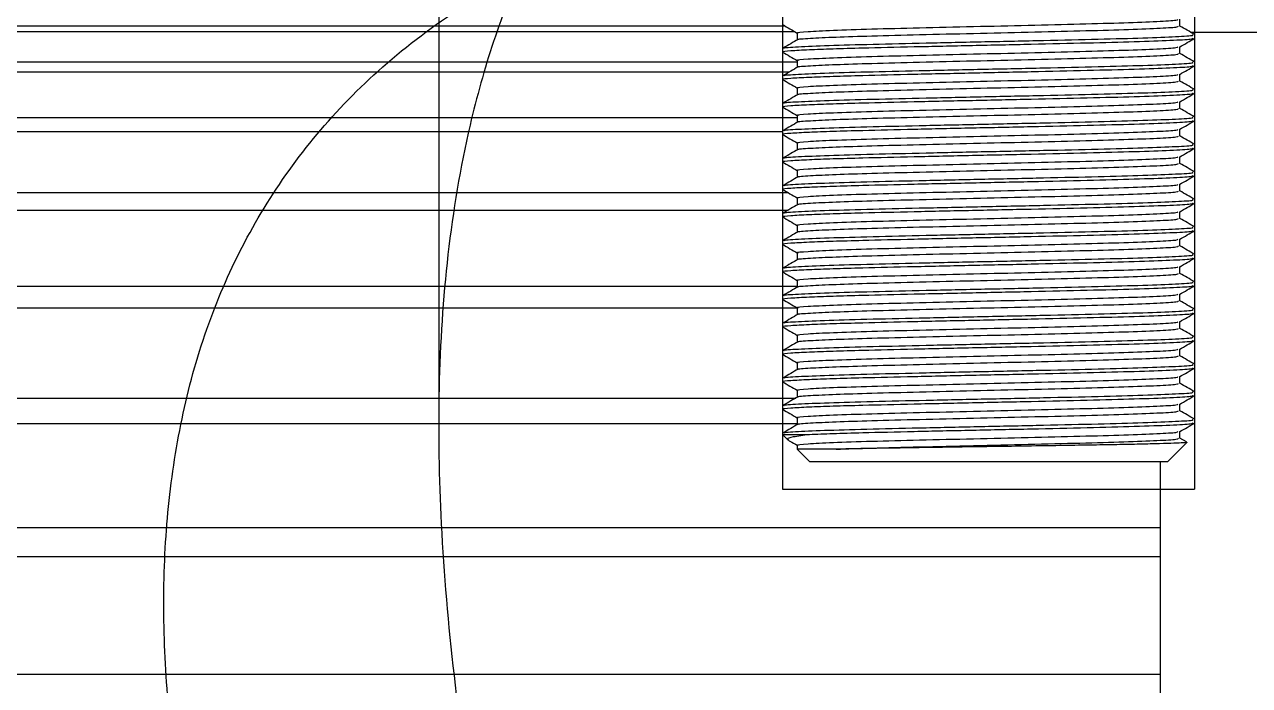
# Model space of a CAD drawing. Header units: millimetres. Extents: x 15 to 1184, y 5 to 836.
# Drawn here: x 777.68 to 795.5, y 426.22 to 435.84 of the extents above; entities that cross this region are included whole.
import ezdxf

# ---------------------------------------------------------------- set-up
doc = ezdxf.new("R2010")
doc.units = ezdxf.units.MM

msp = doc.modelspace()

# ---------------------------------------------------------------- linework, layer by layer
at = {"color": 7, "linetype": 'Continuous', "lineweight": 25}
for p, q in [((783.702, 439.676), (783.702, 429.966)), ((788.702, 438.276), (788.702, 429.883)), ((794.702, 429.076), (794.702, 438.276)), ((769.202, 435.822), (788.736, 435.822)), ((794.485, 435.818), (794.485, 435.917)), ((788.886, 435.735), (769.202, 435.735)), ((788.918, 435.718), (788.918, 435.618)), ((794.643, 435.728), (801.702, 435.728)), ((794.702, 435.643), (794.702, 435.693)), ((788.702, 435.493), (788.702, 435.443)), ((794.485, 435.418), (794.485, 435.517)), ((769.202, 435.296), (788.918, 435.296)), ((788.918, 435.318), (788.918, 435.218)), ((794.702, 435.243), (794.702, 435.293)), ((788.803, 435.15), (769.202, 435.15)), ((788.702, 435.093), (788.702, 435.043)), ((794.485, 435.018), (794.485, 435.117)), ((788.918, 434.918), (788.918, 434.818)), ((794.702, 434.843), (794.702, 434.893)), ((788.702, 434.693), (788.702, 434.643)), ((794.485, 434.618), (794.485, 434.717)), ((788.918, 434.518), (788.918, 434.418)), ((769.202, 434.486), (788.918, 434.486)), ((794.702, 434.443), (794.702, 434.493)), ((788.702, 434.281), (769.202, 434.281)), ((788.702, 434.293), (788.702, 434.243)), ((794.485, 434.218), (794.485, 434.317)), ((788.918, 434.118), (788.918, 434.018)), ((794.702, 434.043), (794.702, 434.093)), ((788.702, 433.893), (788.702, 433.843)), ((794.485, 433.818), (794.485, 433.917)), ((788.918, 433.718), (788.918, 433.618)), ((794.702, 433.643), (794.702, 433.693)), ((788.702, 433.493), (788.702, 433.443)), ((794.485, 433.418), (794.485, 433.517)), ((769.202, 433.397), (788.78, 433.397)), ((788.918, 433.318), (788.918, 433.218)), ((794.702, 433.243), (794.702, 433.293)), ((788.774, 433.133), (769.202, 433.133)), ((788.702, 433.093), (788.702, 433.043)), ((794.485, 433.018), (794.485, 433.117)), ((788.918, 432.918), (788.918, 432.818)), ((794.702, 432.843), (794.702, 432.893)), ((788.702, 432.693), (788.702, 432.643)), ((794.485, 432.618), (794.485, 432.717)), ((788.918, 432.518), (788.918, 432.418)), ((794.702, 432.443), (794.702, 432.493)), ((788.702, 432.293), (788.702, 432.243)), ((794.485, 432.218), (794.485, 432.317)), ((769.202, 432.033), (788.918, 432.033)), ((788.918, 432.118), (788.918, 432.018)), ((794.702, 432.043), (794.702, 432.093)), ((788.702, 431.893), (788.702, 431.843)), ((794.485, 431.818), (794.485, 431.917)), ((788.918, 431.714), (769.202, 431.714)), ((788.918, 431.718), (788.918, 431.618)), ((794.702, 431.643), (794.702, 431.693)), ((788.702, 431.493), (788.702, 431.443)), ((794.485, 431.418), (794.485, 431.517)), ((788.918, 431.318), (788.918, 431.218)), ((794.485, 431.018), (794.485, 431.117)), ((794.702, 431.243), (794.702, 431.293)), ((788.702, 431.093), (788.702, 431.043)), ((788.918, 430.918), (788.918, 430.818)), ((794.702, 430.843), (794.702, 430.893)), ((788.702, 430.693), (788.702, 430.643)), ((794.485, 430.618), (794.485, 430.717)), ((769.202, 430.404), (788.897, 430.404)), ((788.918, 430.518), (788.918, 430.418)), ((794.702, 430.443), (794.702, 430.493)), ((788.702, 430.293), (788.702, 430.243)), ((794.485, 430.218), (794.485, 430.317)), ((788.918, 430.118), (788.918, 430.018)), ((794.702, 430.043), (794.702, 430.093)), ((788.918, 430.03), (769.202, 430.03)), ((788.702, 429.893), (788.702, 429.876)), ((788.702, 429.876), (788.702, 429.076)), ((788.702, 429.876), (788.784, 429.793)), ((794.485, 429.818), (794.485, 429.917)), ((788.918, 429.718), (788.918, 429.659)), ((794.302, 429.476), (794.584, 429.758)), ((794.579, 429.765), (794.485, 429.819)), ((788.918, 429.659), (789.102, 429.476)), ((794.302, 429.476), (789.102, 429.476)), ((794.202, 428.518), (794.202, 429.476)), ((788.704, 429.076), (794.699, 429.076)), ((769.202, 428.518), (794.202, 428.518)), ((794.202, 428.091), (794.202, 428.518)), ((794.202, 428.091), (769.202, 428.091)), ((794.202, 426.386), (794.202, 428.091)), ((769.202, 426.386), (794.202, 426.386)), ((794.202, 425.909), (794.202, 426.386))]:
    msp.add_line(p, q, dxfattribs=at)
for points, knots in [([(787.129, 439.676), (786.832, 439.399), (786.24, 438.846), (785.531, 437.861), (784.941, 436.778), (784.48, 435.603), (784.085, 434.182), (783.804, 432.5), (783.68, 430.558), (783.718, 428.512), (783.901, 426.368), (784.23, 424.136), (784.691, 421.891), (785.257, 419.706), (785.904, 417.585), (786.649, 415.542), (787.398, 413.857), (788.094, 412.529), (788.687, 411.569), (789.35, 410.679), (790.004, 410.033), (790.62, 409.623), (791.14, 409.405), (791.685, 409.326), (792.211, 409.395), (792.687, 409.577), (793.25, 409.919), (793.853, 410.463), (794.555, 411.329), (795.246, 412.393), (795.905, 413.649), (796.608, 415.22), (797.339, 417.101), (798.043, 419.296), (798.622, 421.501), (799.091, 423.727), (799.454, 425.967), (799.678, 428.214), (799.734, 430.43), (799.61, 432.34), (799.36, 433.947), (799.033, 435.266), (798.609, 436.436), (798.107, 437.456), (797.548, 438.329), (796.939, 439.076), (796.473, 439.496), (796.275, 439.676)], [0, 0, 0, 0, 0.018705, 0.037431, 0.057736, 0.078107, 0.098447, 0.12879, 0.159211, 0.189597, 0.223012, 0.256494, 0.289991, 0.323427, 0.354135, 0.384862, 0.415539, 0.43148, 0.447412, 0.462386, 0.477293, 0.484884, 0.492445, 0.49998, 0.506848, 0.513658, 0.520489, 0.533579, 0.546725, 0.566392, 0.586122, 0.605843, 0.638588, 0.671396, 0.70422, 0.736987, 0.770889, 0.804883, 0.838829, 0.872666, 0.894423, 0.916205, 0.937935, 0.954512, 0.971118, 0.987664, 1, 1, 1, 1]), ([(796.82, 437.321), (797.29, 437.14), (798.23, 436.777), (799.422, 436.088), (800.438, 435.324), (801.282, 434.5), (802.042, 433.541), (802.681, 432.436), (803.178, 431.19), (803.541, 429.752), (803.725, 428.109), (803.695, 426.264), (803.46, 424.376), (803.115, 422.777), (802.654, 421.12), (802.074, 419.399), (801.195, 417.303), (800.136, 415.232), (799.041, 413.454), (797.975, 411.969), (796.973, 410.779), (795.936, 409.775), (794.885, 408.972), (793.979, 408.465), (793.158, 408.156), (792.448, 407.989), (791.677, 407.927), (790.812, 408.003), (789.903, 408.26), (788.963, 408.704), (788.062, 409.301), (787.164, 410.06), (786.306, 410.932), (785.269, 412.171), (784.15, 413.756), (783.023, 415.691), (782.038, 417.71), (781.186, 419.787), (780.495, 421.913), (780, 424.023), (779.745, 425.894), (779.68, 427.522), (779.756, 428.919), (779.976, 430.275), (780.35, 431.558), (780.889, 432.757), (781.591, 433.866), (782.478, 434.891), (783.56, 435.808), (784.661, 436.492), (785.684, 436.988), (786.284, 437.21), (786.583, 437.321)], [0, 0, 0, 0, 0.018885, 0.037778, 0.054915, 0.072115, 0.08927, 0.110033, 0.130866, 0.151654, 0.178757, 0.20599, 0.233266, 0.260428, 0.274045, 0.30334, 0.332733, 0.362108, 0.391377, 0.410036, 0.428714, 0.447321, 0.461216, 0.475079, 0.483213, 0.491341, 0.500005, 0.509503, 0.520847, 0.532216, 0.545333, 0.558469, 0.573671, 0.588881, 0.616627, 0.644448, 0.672233, 0.702012, 0.731897, 0.761758, 0.791504, 0.812467, 0.833502, 0.854511, 0.87544, 0.895495, 0.9156, 0.935627, 0.955885, 0.976132, 0.988066, 1, 1, 1, 1]), ([(788.704, 435.841), (788.74, 435.82), (788.811, 435.779), (788.883, 435.737), (788.918, 435.717)], [0, 0, 0, 0, 0.505083, 1, 1, 1, 1]), ([(788.935, 435.718), (788.929, 435.719), (788.894, 435.726), (789.052, 435.74), (789.411, 435.758), (789.979, 435.777), (790.686, 435.794), (791.476, 435.813), (792.287, 435.831), (793.046, 435.85), (793.699, 435.868), (794.175, 435.887), (794.444, 435.902), (794.452, 435.912), (794.455, 435.916)], [0, 0, 0, 0, 0.016062, 0.109083, 0.201798, 0.295115, 0.387555, 0.481045, 0.573354, 0.666893, 0.759218, 0.852681, 0.945168, 1, 1, 1, 1]), ([(788.932, 435.624), (788.932, 435.624), (788.921, 435.63), (789.093, 435.642), (789.447, 435.659), (789.999, 435.677), (790.686, 435.694), (791.476, 435.713), (792.287, 435.731), (793.046, 435.75), (793.699, 435.768), (794.177, 435.787), (794.453, 435.803), (794.459, 435.814), (794.462, 435.818)], [0, 0, 0, 0, 0.000138, 0.090563, 0.181219, 0.268615, 0.362866, 0.458188, 0.552307, 0.647679, 0.741814, 0.837109, 0.931408, 1, 1, 1, 1]), ([(794.7, 435.695), (794.664, 435.716), (794.592, 435.758), (794.521, 435.799), (794.485, 435.819)], [0, 0, 0, 0, 0.504595, 1, 1, 1, 1]), ([(788.716, 435.443), (788.712, 435.444), (788.688, 435.45), (788.806, 435.462), (789.057, 435.475), (789.424, 435.489), (789.924, 435.503), (790.607, 435.519), (791.458, 435.538), (792.332, 435.556), (793.15, 435.575), (793.854, 435.593), (794.369, 435.612), (794.667, 435.628), (794.674, 435.639), (794.677, 435.643)], [0, 0, 0, 0, 0.017186, 0.09135, 0.164719, 0.22824, 0.291483, 0.382748, 0.47505, 0.566187, 0.658537, 0.74969, 0.841965, 0.933277, 1, 1, 1, 1]), ([(788.931, 435.624), (788.895, 435.604), (788.823, 435.562), (788.751, 435.52), (788.715, 435.499)], [0, 0, 0, 0, 0.499997, 1, 1, 1, 1]), ([(788.731, 435.493), (788.724, 435.496), (788.696, 435.504), (788.908, 435.518), (789.347, 435.537), (789.997, 435.555), (790.783, 435.573), (791.645, 435.592), (792.514, 435.61), (793.312, 435.629), (793.983, 435.647), (794.451, 435.666), (794.693, 435.681), (794.676, 435.69), (794.67, 435.693)], [0, 0, 0, 0, 0.03523, 0.126692, 0.218702, 0.310517, 0.402167, 0.494297, 0.585649, 0.677973, 0.769168, 0.861564, 0.952747, 1, 1, 1, 1]), ([(794.483, 435.516), (794.519, 435.536), (794.591, 435.578), (794.664, 435.62), (794.7, 435.641)], [0, 0, 0, 0, 0.499991, 1, 1, 1, 1]), ([(788.704, 435.441), (788.74, 435.42), (788.811, 435.379), (788.883, 435.337), (788.918, 435.317)], [0, 0, 0, 0, 0.505083, 1, 1, 1, 1]), ([(788.935, 435.318), (788.929, 435.319), (788.894, 435.326), (789.052, 435.34), (789.411, 435.358), (789.979, 435.377), (790.686, 435.394), (791.476, 435.413), (792.287, 435.431), (793.046, 435.45), (793.699, 435.468), (794.175, 435.487), (794.444, 435.502), (794.452, 435.512), (794.455, 435.516)], [0, 0, 0, 0, 0.016062, 0.109083, 0.201798, 0.295115, 0.387555, 0.481045, 0.573354, 0.666893, 0.759218, 0.852681, 0.945168, 1, 1, 1, 1]), ([(788.932, 435.224), (788.932, 435.224), (788.921, 435.23), (789.093, 435.242), (789.447, 435.259), (789.999, 435.277), (790.686, 435.294), (791.476, 435.313), (792.287, 435.331), (793.046, 435.35), (793.699, 435.368), (794.177, 435.387), (794.453, 435.403), (794.459, 435.414), (794.462, 435.418)], [0, 0, 0, 0, 0.000138, 0.090563, 0.181219, 0.268615, 0.362866, 0.458188, 0.552307, 0.647679, 0.741814, 0.837109, 0.931408, 1, 1, 1, 1]), ([(794.7, 435.295), (794.664, 435.316), (794.592, 435.358), (794.521, 435.399), (794.485, 435.419)], [0, 0, 0, 0, 0.504595, 1, 1, 1, 1]), ([(788.716, 435.043), (788.712, 435.044), (788.688, 435.05), (788.806, 435.062), (789.057, 435.075), (789.424, 435.089), (789.924, 435.103), (790.607, 435.119), (791.458, 435.138), (792.332, 435.156), (793.15, 435.175), (793.854, 435.193), (794.369, 435.212), (794.667, 435.228), (794.674, 435.239), (794.677, 435.243)], [0, 0, 0, 0, 0.017186, 0.09135, 0.164719, 0.22824, 0.291483, 0.382748, 0.47505, 0.566187, 0.658537, 0.74969, 0.841965, 0.933277, 1, 1, 1, 1]), ([(788.931, 435.224), (788.895, 435.204), (788.823, 435.162), (788.751, 435.12), (788.715, 435.099)], [0, 0, 0, 0, 0.499997, 1, 1, 1, 1]), ([(788.731, 435.093), (788.724, 435.096), (788.696, 435.104), (788.908, 435.118), (789.347, 435.137), (789.997, 435.155), (790.783, 435.173), (791.645, 435.192), (792.514, 435.21), (793.312, 435.229), (793.983, 435.247), (794.451, 435.266), (794.693, 435.281), (794.676, 435.29), (794.67, 435.293)], [0, 0, 0, 0, 0.03523, 0.126692, 0.218702, 0.310517, 0.402167, 0.494297, 0.585649, 0.677973, 0.769168, 0.861564, 0.952747, 1, 1, 1, 1]), ([(794.483, 435.116), (794.519, 435.136), (794.591, 435.178), (794.664, 435.22), (794.7, 435.241)], [0, 0, 0, 0, 0.499991, 1, 1, 1, 1]), ([(788.704, 435.041), (788.74, 435.02), (788.811, 434.979), (788.883, 434.937), (788.918, 434.917)], [0, 0, 0, 0, 0.505083, 1, 1, 1, 1]), ([(788.935, 434.918), (788.929, 434.919), (788.894, 434.926), (789.052, 434.94), (789.411, 434.958), (789.979, 434.977), (790.686, 434.994), (791.476, 435.013), (792.287, 435.031), (793.046, 435.05), (793.699, 435.068), (794.175, 435.087), (794.444, 435.102), (794.452, 435.112), (794.455, 435.116)], [0, 0, 0, 0, 0.016062, 0.109083, 0.201798, 0.295115, 0.387555, 0.481045, 0.573354, 0.666893, 0.759218, 0.852681, 0.945168, 1, 1, 1, 1]), ([(788.731, 434.693), (788.724, 434.696), (788.696, 434.704), (788.908, 434.718), (789.347, 434.737), (789.997, 434.755), (790.783, 434.773), (791.645, 434.792), (792.514, 434.81), (793.312, 434.829), (793.983, 434.847), (794.451, 434.866), (794.693, 434.881), (794.676, 434.89), (794.67, 434.893)], [0, 0, 0, 0, 0.03523, 0.126692, 0.218702, 0.310517, 0.402167, 0.494297, 0.585649, 0.677973, 0.769168, 0.861564, 0.952747, 1, 1, 1, 1]), ([(788.932, 434.824), (788.932, 434.824), (788.921, 434.83), (789.093, 434.842), (789.447, 434.859), (789.999, 434.877), (790.686, 434.894), (791.476, 434.913), (792.287, 434.931), (793.046, 434.95), (793.699, 434.968), (794.177, 434.987), (794.453, 435.003), (794.459, 435.014), (794.462, 435.018)], [0, 0, 0, 0, 0.000138, 0.090563, 0.181219, 0.268615, 0.362866, 0.458188, 0.552307, 0.647679, 0.741814, 0.837109, 0.931408, 1, 1, 1, 1]), ([(794.7, 434.895), (794.664, 434.916), (794.592, 434.958), (794.521, 434.999), (794.485, 435.019)], [0, 0, 0, 0, 0.504595, 1, 1, 1, 1]), ([(788.716, 434.643), (788.712, 434.644), (788.688, 434.65), (788.806, 434.662), (789.057, 434.675), (789.424, 434.689), (789.924, 434.703), (790.607, 434.719), (791.458, 434.738), (792.332, 434.756), (793.15, 434.775), (793.854, 434.793), (794.369, 434.812), (794.667, 434.828), (794.674, 434.839), (794.677, 434.843)], [0, 0, 0, 0, 0.017186, 0.09135, 0.164719, 0.22824, 0.291483, 0.382748, 0.47505, 0.566187, 0.658537, 0.74969, 0.841965, 0.933277, 1, 1, 1, 1]), ([(788.931, 434.824), (788.895, 434.804), (788.823, 434.762), (788.751, 434.72), (788.715, 434.699)], [0, 0, 0, 0, 0.499997, 1, 1, 1, 1]), ([(788.935, 434.518), (788.929, 434.519), (788.894, 434.526), (789.052, 434.54), (789.411, 434.558), (789.979, 434.577), (790.686, 434.594), (791.476, 434.613), (792.287, 434.631), (793.046, 434.65), (793.699, 434.668), (794.175, 434.687), (794.444, 434.702), (794.452, 434.712), (794.455, 434.716)], [0, 0, 0, 0, 0.016062, 0.109083, 0.201798, 0.295115, 0.387555, 0.481045, 0.573354, 0.666893, 0.759218, 0.852681, 0.945168, 1, 1, 1, 1]), ([(794.483, 434.716), (794.519, 434.736), (794.591, 434.778), (794.664, 434.82), (794.7, 434.841)], [0, 0, 0, 0, 0.499991, 1, 1, 1, 1]), ([(788.704, 434.641), (788.74, 434.62), (788.811, 434.579), (788.883, 434.537), (788.918, 434.517)], [0, 0, 0, 0, 0.505083, 1, 1, 1, 1]), ([(788.932, 434.424), (788.932, 434.424), (788.921, 434.43), (789.093, 434.442), (789.447, 434.459), (789.999, 434.477), (790.686, 434.494), (791.476, 434.513), (792.287, 434.531), (793.046, 434.55), (793.699, 434.568), (794.177, 434.587), (794.453, 434.603), (794.459, 434.614), (794.462, 434.618)], [0, 0, 0, 0, 0.000138, 0.090563, 0.181219, 0.268615, 0.362866, 0.458188, 0.552307, 0.647679, 0.741814, 0.837109, 0.931408, 1, 1, 1, 1]), ([(794.7, 434.495), (794.664, 434.516), (794.592, 434.558), (794.521, 434.599), (794.485, 434.619)], [0, 0, 0, 0, 0.504595, 1, 1, 1, 1]), ([(788.716, 434.243), (788.712, 434.244), (788.688, 434.25), (788.806, 434.262), (789.057, 434.275), (789.424, 434.289), (789.924, 434.303), (790.607, 434.319), (791.458, 434.338), (792.332, 434.356), (793.15, 434.375), (793.854, 434.393), (794.369, 434.412), (794.667, 434.428), (794.674, 434.439), (794.677, 434.443)], [0, 0, 0, 0, 0.017186, 0.09135, 0.164719, 0.22824, 0.291483, 0.382748, 0.47505, 0.566187, 0.658537, 0.74969, 0.841965, 0.933277, 1, 1, 1, 1]), ([(788.931, 434.424), (788.895, 434.404), (788.823, 434.362), (788.751, 434.32), (788.715, 434.299)], [0, 0, 0, 0, 0.499997, 1, 1, 1, 1]), ([(788.731, 434.293), (788.724, 434.296), (788.696, 434.304), (788.908, 434.318), (789.347, 434.337), (789.997, 434.355), (790.783, 434.373), (791.645, 434.392), (792.514, 434.41), (793.312, 434.429), (793.983, 434.447), (794.451, 434.466), (794.693, 434.481), (794.676, 434.49), (794.67, 434.493)], [0, 0, 0, 0, 0.0352297, 0.1266917, 0.2187016, 0.3105171, 0.4021673, 0.4942975, 0.5856487, 0.6779728, 0.769168, 0.8615638, 0.952747, 1, 1, 1, 1]), ([(794.483, 434.316), (794.519, 434.336), (794.591, 434.378), (794.664, 434.42), (794.7, 434.441)], [0, 0, 0, 0, 0.499991, 1, 1, 1, 1]), ([(788.704, 434.241), (788.74, 434.22), (788.811, 434.179), (788.883, 434.137), (788.918, 434.117)], [0, 0, 0, 0, 0.505083, 1, 1, 1, 1]), ([(788.935, 434.118), (788.929, 434.119), (788.894, 434.126), (789.052, 434.14), (789.411, 434.158), (789.979, 434.177), (790.686, 434.194), (791.476, 434.213), (792.287, 434.231), (793.046, 434.25), (793.699, 434.268), (794.175, 434.287), (794.444, 434.302), (794.452, 434.312), (794.455, 434.316)], [0, 0, 0, 0, 0.016062, 0.109083, 0.201798, 0.295115, 0.387555, 0.481045, 0.573354, 0.666893, 0.759218, 0.852681, 0.945168, 1, 1, 1, 1]), ([(788.932, 434.024), (788.932, 434.024), (788.921, 434.03), (789.093, 434.042), (789.447, 434.059), (789.999, 434.077), (790.686, 434.094), (791.476, 434.113), (792.287, 434.131), (793.046, 434.15), (793.699, 434.168), (794.177, 434.187), (794.453, 434.203), (794.459, 434.214), (794.462, 434.218)], [0, 0, 0, 0, 0.000138, 0.090563, 0.181219, 0.268615, 0.362866, 0.458188, 0.552307, 0.647679, 0.741814, 0.837109, 0.931408, 1, 1, 1, 1]), ([(794.7, 434.095), (794.664, 434.116), (794.592, 434.158), (794.521, 434.199), (794.485, 434.219)], [0, 0, 0, 0, 0.504595, 1, 1, 1, 1]), ([(788.716, 433.843), (788.712, 433.844), (788.688, 433.85), (788.806, 433.862), (789.057, 433.875), (789.424, 433.889), (789.924, 433.903), (790.607, 433.919), (791.458, 433.938), (792.332, 433.956), (793.15, 433.975), (793.854, 433.993), (794.369, 434.012), (794.667, 434.028), (794.674, 434.039), (794.677, 434.043)], [0, 0, 0, 0, 0.0171858, 0.0913502, 0.1647194, 0.2282395, 0.2914829, 0.3827485, 0.4750503, 0.5661872, 0.6585372, 0.7496896, 0.8419651, 0.9332769, 1, 1, 1, 1]), ([(788.931, 434.024), (788.895, 434.004), (788.823, 433.962), (788.751, 433.92), (788.715, 433.899)], [0, 0, 0, 0, 0.499997, 1, 1, 1, 1]), ([(788.731, 433.893), (788.724, 433.896), (788.696, 433.904), (788.908, 433.918), (789.347, 433.937), (789.997, 433.955), (790.783, 433.973), (791.645, 433.992), (792.514, 434.01), (793.312, 434.029), (793.983, 434.047), (794.451, 434.066), (794.693, 434.081), (794.676, 434.09), (794.67, 434.093)], [0, 0, 0, 0, 0.03523, 0.126692, 0.218702, 0.310517, 0.402167, 0.494297, 0.585649, 0.677973, 0.769168, 0.861564, 0.952747, 1, 1, 1, 1]), ([(794.483, 433.916), (794.519, 433.936), (794.591, 433.978), (794.664, 434.02), (794.7, 434.041)], [0, 0, 0, 0, 0.499991, 1, 1, 1, 1]), ([(788.704, 433.841), (788.74, 433.82), (788.811, 433.779), (788.883, 433.737), (788.918, 433.717)], [0, 0, 0, 0, 0.505083, 1, 1, 1, 1]), ([(788.935, 433.718), (788.929, 433.719), (788.894, 433.726), (789.052, 433.74), (789.411, 433.758), (789.979, 433.777), (790.686, 433.794), (791.476, 433.813), (792.287, 433.831), (793.046, 433.85), (793.699, 433.868), (794.175, 433.887), (794.444, 433.902), (794.452, 433.912), (794.455, 433.916)], [0, 0, 0, 0, 0.016062, 0.109083, 0.201798, 0.295115, 0.387555, 0.481045, 0.573354, 0.666893, 0.759218, 0.852681, 0.945168, 1, 1, 1, 1]), ([(788.932, 433.624), (788.932, 433.624), (788.921, 433.63), (789.093, 433.642), (789.447, 433.659), (789.999, 433.677), (790.686, 433.694), (791.476, 433.713), (792.287, 433.731), (793.046, 433.75), (793.699, 433.768), (794.177, 433.787), (794.453, 433.803), (794.459, 433.814), (794.462, 433.818)], [0, 0, 0, 0, 0.000138, 0.090563, 0.181219, 0.268615, 0.362866, 0.458188, 0.552307, 0.647679, 0.741814, 0.837109, 0.931408, 1, 1, 1, 1]), ([(794.7, 433.695), (794.664, 433.716), (794.592, 433.758), (794.521, 433.799), (794.485, 433.819)], [0, 0, 0, 0, 0.504595, 1, 1, 1, 1]), ([(788.716, 433.443), (788.712, 433.444), (788.688, 433.45), (788.806, 433.462), (789.057, 433.475), (789.424, 433.489), (789.924, 433.503), (790.607, 433.519), (791.458, 433.538), (792.332, 433.556), (793.15, 433.575), (793.854, 433.593), (794.369, 433.612), (794.667, 433.628), (794.674, 433.639), (794.677, 433.643)], [0, 0, 0, 0, 0.0171858, 0.0913502, 0.1647194, 0.2282395, 0.2914829, 0.3827485, 0.4750503, 0.5661872, 0.6585372, 0.7496896, 0.8419651, 0.9332769, 1, 1, 1, 1]), ([(788.931, 433.624), (788.895, 433.604), (788.823, 433.562), (788.751, 433.52), (788.715, 433.499)], [0, 0, 0, 0, 0.499997, 1, 1, 1, 1]), ([(788.731, 433.493), (788.724, 433.496), (788.696, 433.504), (788.908, 433.518), (789.347, 433.537), (789.997, 433.555), (790.783, 433.573), (791.645, 433.592), (792.514, 433.61), (793.312, 433.629), (793.983, 433.647), (794.451, 433.666), (794.693, 433.681), (794.676, 433.69), (794.67, 433.693)], [0, 0, 0, 0, 0.03523, 0.126692, 0.218702, 0.310517, 0.402167, 0.494297, 0.585649, 0.677973, 0.769168, 0.861564, 0.952747, 1, 1, 1, 1]), ([(794.483, 433.516), (794.519, 433.536), (794.591, 433.578), (794.664, 433.62), (794.7, 433.641)], [0, 0, 0, 0, 0.499991, 1, 1, 1, 1]), ([(788.704, 433.441), (788.74, 433.42), (788.811, 433.379), (788.883, 433.337), (788.918, 433.317)], [0, 0, 0, 0, 0.505083, 1, 1, 1, 1]), ([(788.935, 433.318), (788.929, 433.319), (788.894, 433.326), (789.052, 433.34), (789.411, 433.358), (789.979, 433.377), (790.686, 433.394), (791.476, 433.413), (792.287, 433.431), (793.046, 433.45), (793.699, 433.468), (794.175, 433.487), (794.444, 433.502), (794.452, 433.512), (794.455, 433.516)], [0, 0, 0, 0, 0.016062, 0.109083, 0.201798, 0.295115, 0.387555, 0.481045, 0.573354, 0.666893, 0.759218, 0.852681, 0.945168, 1, 1, 1, 1]), ([(788.731, 433.093), (788.724, 433.096), (788.696, 433.104), (788.908, 433.118), (789.347, 433.137), (789.997, 433.155), (790.783, 433.173), (791.645, 433.192), (792.514, 433.21), (793.312, 433.229), (793.983, 433.247), (794.451, 433.266), (794.693, 433.281), (794.676, 433.29), (794.67, 433.293)], [0, 0, 0, 0, 0.03523, 0.126692, 0.218702, 0.310517, 0.402167, 0.494297, 0.585649, 0.677973, 0.769168, 0.861564, 0.952747, 1, 1, 1, 1]), ([(788.932, 433.224), (788.932, 433.224), (788.921, 433.23), (789.093, 433.242), (789.447, 433.259), (789.999, 433.277), (790.686, 433.294), (791.476, 433.313), (792.287, 433.331), (793.046, 433.35), (793.699, 433.368), (794.177, 433.387), (794.453, 433.403), (794.459, 433.414), (794.462, 433.418)], [0, 0, 0, 0, 0.000138, 0.090563, 0.181219, 0.268615, 0.362866, 0.458188, 0.552307, 0.647679, 0.741814, 0.837109, 0.931408, 1, 1, 1, 1]), ([(794.7, 433.295), (794.664, 433.316), (794.592, 433.358), (794.521, 433.399), (794.485, 433.419)], [0, 0, 0, 0, 0.504595, 1, 1, 1, 1]), ([(788.716, 433.043), (788.712, 433.044), (788.688, 433.05), (788.806, 433.062), (789.057, 433.075), (789.424, 433.089), (789.924, 433.103), (790.607, 433.119), (791.458, 433.138), (792.332, 433.156), (793.15, 433.175), (793.854, 433.193), (794.369, 433.212), (794.667, 433.228), (794.674, 433.239), (794.677, 433.243)], [0, 0, 0, 0, 0.0171858, 0.0913502, 0.1647194, 0.2282395, 0.2914829, 0.3827485, 0.4750503, 0.5661872, 0.6585372, 0.7496896, 0.8419651, 0.9332769, 1, 1, 1, 1]), ([(788.931, 433.224), (788.895, 433.204), (788.823, 433.162), (788.751, 433.12), (788.715, 433.099)], [0, 0, 0, 0, 0.499997, 1, 1, 1, 1]), ([(788.935, 432.918), (788.929, 432.919), (788.894, 432.926), (789.052, 432.94), (789.411, 432.958), (789.979, 432.977), (790.686, 432.994), (791.476, 433.013), (792.287, 433.031), (793.046, 433.05), (793.699, 433.068), (794.175, 433.087), (794.444, 433.102), (794.452, 433.112), (794.455, 433.116)], [0, 0, 0, 0, 0.016062, 0.109083, 0.201798, 0.295115, 0.387555, 0.481045, 0.573354, 0.666893, 0.759218, 0.852681, 0.945168, 1, 1, 1, 1]), ([(794.483, 433.116), (794.519, 433.136), (794.591, 433.178), (794.664, 433.22), (794.7, 433.241)], [0, 0, 0, 0, 0.499991, 1, 1, 1, 1]), ([(788.704, 433.041), (788.74, 433.02), (788.811, 432.979), (788.883, 432.937), (788.918, 432.917)], [0, 0, 0, 0, 0.505083, 1, 1, 1, 1]), ([(788.932, 432.824), (788.932, 432.824), (788.921, 432.83), (789.093, 432.842), (789.447, 432.859), (789.999, 432.877), (790.686, 432.894), (791.476, 432.913), (792.287, 432.931), (793.046, 432.95), (793.699, 432.968), (794.177, 432.987), (794.453, 433.003), (794.459, 433.014), (794.462, 433.018)], [0, 0, 0, 0, 0.000138, 0.090563, 0.181219, 0.268615, 0.362866, 0.458188, 0.552307, 0.647679, 0.741814, 0.837109, 0.931408, 1, 1, 1, 1]), ([(794.7, 432.895), (794.664, 432.916), (794.592, 432.958), (794.521, 432.999), (794.485, 433.019)], [0, 0, 0, 0, 0.504595, 1, 1, 1, 1]), ([(788.716, 432.643), (788.712, 432.644), (788.688, 432.65), (788.806, 432.662), (789.057, 432.675), (789.424, 432.689), (789.924, 432.703), (790.607, 432.719), (791.458, 432.738), (792.332, 432.756), (793.15, 432.775), (793.854, 432.793), (794.369, 432.812), (794.667, 432.828), (794.674, 432.839), (794.677, 432.843)], [0, 0, 0, 0, 0.0171858, 0.0913502, 0.1647194, 0.2282395, 0.2914829, 0.3827485, 0.4750503, 0.5661872, 0.6585372, 0.7496896, 0.8419651, 0.9332769, 1, 1, 1, 1]), ([(788.931, 432.824), (788.895, 432.804), (788.823, 432.762), (788.751, 432.72), (788.715, 432.699)], [0, 0, 0, 0, 0.499997, 1, 1, 1, 1]), ([(788.731, 432.693), (788.724, 432.696), (788.696, 432.704), (788.908, 432.718), (789.347, 432.737), (789.997, 432.755), (790.783, 432.773), (791.645, 432.792), (792.514, 432.81), (793.312, 432.829), (793.983, 432.847), (794.451, 432.866), (794.693, 432.881), (794.676, 432.89), (794.67, 432.893)], [0, 0, 0, 0, 0.03523, 0.126692, 0.218702, 0.310517, 0.402167, 0.494297, 0.585649, 0.677973, 0.769168, 0.861564, 0.952747, 1, 1, 1, 1]), ([(794.483, 432.716), (794.519, 432.736), (794.591, 432.778), (794.664, 432.82), (794.7, 432.841)], [0, 0, 0, 0, 0.499991, 1, 1, 1, 1]), ([(788.704, 432.641), (788.74, 432.62), (788.811, 432.579), (788.883, 432.537), (788.918, 432.517)], [0, 0, 0, 0, 0.505083, 1, 1, 1, 1]), ([(788.935, 432.518), (788.929, 432.519), (788.894, 432.526), (789.052, 432.54), (789.411, 432.558), (789.979, 432.577), (790.686, 432.594), (791.476, 432.613), (792.287, 432.631), (793.046, 432.65), (793.699, 432.668), (794.175, 432.687), (794.444, 432.702), (794.452, 432.712), (794.455, 432.716)], [0, 0, 0, 0, 0.016062, 0.109083, 0.201798, 0.295115, 0.387555, 0.481045, 0.573354, 0.666893, 0.759218, 0.852681, 0.945168, 1, 1, 1, 1]), ([(788.932, 432.424), (788.932, 432.424), (788.921, 432.43), (789.093, 432.442), (789.447, 432.459), (789.999, 432.477), (790.686, 432.494), (791.476, 432.513), (792.287, 432.531), (793.046, 432.55), (793.699, 432.568), (794.177, 432.587), (794.453, 432.603), (794.459, 432.614), (794.462, 432.618)], [0, 0, 0, 0, 0.000138, 0.090563, 0.181219, 0.268615, 0.362866, 0.458188, 0.552307, 0.647679, 0.741814, 0.837109, 0.931408, 1, 1, 1, 1]), ([(794.7, 432.495), (794.664, 432.516), (794.592, 432.558), (794.521, 432.599), (794.485, 432.619)], [0, 0, 0, 0, 0.504595, 1, 1, 1, 1]), ([(788.716, 432.243), (788.712, 432.244), (788.688, 432.25), (788.806, 432.262), (789.057, 432.275), (789.424, 432.289), (789.924, 432.303), (790.607, 432.319), (791.458, 432.338), (792.332, 432.356), (793.15, 432.375), (793.854, 432.393), (794.369, 432.412), (794.667, 432.428), (794.674, 432.439), (794.677, 432.443)], [0, 0, 0, 0, 0.0171858, 0.0913502, 0.1647194, 0.2282395, 0.2914829, 0.3827485, 0.4750503, 0.5661872, 0.6585372, 0.7496896, 0.8419651, 0.9332769, 1, 1, 1, 1]), ([(788.931, 432.424), (788.895, 432.404), (788.823, 432.362), (788.751, 432.32), (788.715, 432.299)], [0, 0, 0, 0, 0.499997, 1, 1, 1, 1]), ([(788.731, 432.293), (788.724, 432.296), (788.696, 432.304), (788.908, 432.318), (789.347, 432.337), (789.997, 432.355), (790.783, 432.373), (791.645, 432.392), (792.514, 432.41), (793.312, 432.429), (793.983, 432.447), (794.451, 432.466), (794.693, 432.481), (794.676, 432.49), (794.67, 432.493)], [0, 0, 0, 0, 0.03523, 0.126692, 0.218702, 0.310517, 0.402167, 0.494297, 0.585649, 0.677973, 0.769168, 0.861564, 0.952747, 1, 1, 1, 1]), ([(794.483, 432.316), (794.519, 432.336), (794.591, 432.378), (794.664, 432.42), (794.7, 432.441)], [0, 0, 0, 0, 0.499991, 1, 1, 1, 1]), ([(788.704, 432.241), (788.74, 432.22), (788.811, 432.179), (788.883, 432.137), (788.918, 432.117)], [0, 0, 0, 0, 0.505083, 1, 1, 1, 1]), ([(788.935, 432.118), (788.929, 432.119), (788.894, 432.126), (789.052, 432.14), (789.411, 432.158), (789.979, 432.177), (790.686, 432.194), (791.476, 432.213), (792.287, 432.231), (793.046, 432.25), (793.699, 432.268), (794.175, 432.287), (794.444, 432.302), (794.452, 432.312), (794.455, 432.316)], [0, 0, 0, 0, 0.016062, 0.109083, 0.201798, 0.295115, 0.387555, 0.481045, 0.573354, 0.666893, 0.759218, 0.852681, 0.945168, 1, 1, 1, 1]), ([(788.932, 432.024), (788.932, 432.024), (788.921, 432.03), (789.093, 432.042), (789.447, 432.059), (789.999, 432.077), (790.686, 432.094), (791.476, 432.113), (792.287, 432.131), (793.046, 432.15), (793.699, 432.168), (794.177, 432.187), (794.453, 432.203), (794.459, 432.214), (794.462, 432.218)], [0, 0, 0, 0, 0.000138, 0.090563, 0.181219, 0.268615, 0.362866, 0.458188, 0.552307, 0.647679, 0.741814, 0.837109, 0.931408, 1, 1, 1, 1]), ([(794.7, 432.095), (794.664, 432.116), (794.592, 432.158), (794.521, 432.199), (794.485, 432.219)], [0, 0, 0, 0, 0.504595, 1, 1, 1, 1]), ([(788.716, 431.843), (788.712, 431.844), (788.688, 431.85), (788.806, 431.862), (789.057, 431.875), (789.424, 431.889), (789.924, 431.903), (790.607, 431.919), (791.458, 431.938), (792.332, 431.956), (793.15, 431.975), (793.854, 431.993), (794.369, 432.012), (794.667, 432.028), (794.674, 432.039), (794.677, 432.043)], [0, 0, 0, 0, 0.0171858, 0.0913502, 0.1647194, 0.2282395, 0.2914829, 0.3827485, 0.4750503, 0.5661872, 0.6585372, 0.7496896, 0.8419651, 0.9332769, 1, 1, 1, 1]), ([(788.931, 432.024), (788.895, 432.004), (788.823, 431.962), (788.751, 431.92), (788.715, 431.899)], [0, 0, 0, 0, 0.499997, 1, 1, 1, 1]), ([(788.731, 431.893), (788.724, 431.896), (788.696, 431.904), (788.908, 431.918), (789.347, 431.937), (789.997, 431.955), (790.783, 431.973), (791.645, 431.992), (792.514, 432.01), (793.312, 432.029), (793.983, 432.047), (794.451, 432.066), (794.693, 432.081), (794.676, 432.09), (794.67, 432.093)], [0, 0, 0, 0, 0.03523, 0.126692, 0.218702, 0.310517, 0.402167, 0.494297, 0.585649, 0.677973, 0.769168, 0.861564, 0.952747, 1, 1, 1, 1]), ([(794.483, 431.916), (794.519, 431.936), (794.591, 431.978), (794.664, 432.02), (794.7, 432.041)], [0, 0, 0, 0, 0.499991, 1, 1, 1, 1]), ([(788.704, 431.841), (788.74, 431.82), (788.811, 431.779), (788.883, 431.737), (788.918, 431.717)], [0, 0, 0, 0, 0.505083, 1, 1, 1, 1]), ([(788.935, 431.718), (788.929, 431.719), (788.894, 431.726), (789.052, 431.74), (789.411, 431.758), (789.979, 431.777), (790.686, 431.794), (791.476, 431.813), (792.287, 431.831), (793.046, 431.85), (793.699, 431.868), (794.175, 431.887), (794.444, 431.902), (794.452, 431.912), (794.455, 431.916)], [0, 0, 0, 0, 0.016062, 0.109083, 0.201798, 0.295115, 0.387555, 0.481045, 0.573354, 0.666893, 0.759218, 0.852681, 0.945168, 1, 1, 1, 1]), ([(788.731, 431.493), (788.724, 431.496), (788.696, 431.504), (788.908, 431.518), (789.347, 431.537), (789.997, 431.555), (790.783, 431.573), (791.645, 431.592), (792.514, 431.61), (793.312, 431.629), (793.983, 431.647), (794.451, 431.666), (794.693, 431.681), (794.676, 431.69), (794.67, 431.693)], [0, 0, 0, 0, 0.03523, 0.126692, 0.218702, 0.310517, 0.402167, 0.494297, 0.585649, 0.677973, 0.769168, 0.861564, 0.952747, 1, 1, 1, 1]), ([(788.932, 431.624), (788.932, 431.624), (788.921, 431.63), (789.093, 431.642), (789.447, 431.659), (789.999, 431.677), (790.686, 431.694), (791.476, 431.713), (792.287, 431.731), (793.046, 431.75), (793.699, 431.768), (794.177, 431.787), (794.453, 431.803), (794.459, 431.814), (794.462, 431.818)], [0, 0, 0, 0, 0.000138, 0.090563, 0.181219, 0.268615, 0.362866, 0.458188, 0.552307, 0.647679, 0.741814, 0.837109, 0.931408, 1, 1, 1, 1]), ([(794.7, 431.695), (794.664, 431.716), (794.592, 431.758), (794.521, 431.799), (794.485, 431.819)], [0, 0, 0, 0, 0.504595, 1, 1, 1, 1]), ([(788.716, 431.443), (788.712, 431.444), (788.688, 431.45), (788.806, 431.462), (789.057, 431.475), (789.424, 431.489), (789.924, 431.503), (790.607, 431.519), (791.458, 431.538), (792.332, 431.556), (793.15, 431.575), (793.854, 431.593), (794.369, 431.612), (794.667, 431.628), (794.674, 431.639), (794.677, 431.643)], [0, 0, 0, 0, 0.0171858, 0.0913502, 0.1647194, 0.2282395, 0.2914829, 0.3827485, 0.4750503, 0.5661872, 0.6585372, 0.7496896, 0.8419651, 0.9332769, 1, 1, 1, 1]), ([(788.931, 431.624), (788.895, 431.604), (788.823, 431.562), (788.751, 431.52), (788.715, 431.499)], [0, 0, 0, 0, 0.499997, 1, 1, 1, 1]), ([(788.935, 431.318), (788.929, 431.319), (788.894, 431.326), (789.052, 431.34), (789.411, 431.358), (789.979, 431.377), (790.686, 431.394), (791.476, 431.413), (792.287, 431.431), (793.046, 431.45), (793.699, 431.468), (794.175, 431.487), (794.444, 431.502), (794.452, 431.512), (794.455, 431.516)], [0, 0, 0, 0, 0.016062, 0.109083, 0.201798, 0.295115, 0.387555, 0.481045, 0.573354, 0.666893, 0.759218, 0.852681, 0.945168, 1, 1, 1, 1]), ([(794.483, 431.516), (794.519, 431.536), (794.591, 431.578), (794.664, 431.62), (794.7, 431.641)], [0, 0, 0, 0, 0.499991, 1, 1, 1, 1]), ([(788.704, 431.441), (788.74, 431.42), (788.811, 431.379), (788.883, 431.337), (788.918, 431.317)], [0, 0, 0, 0, 0.505083, 1, 1, 1, 1]), ([(788.932, 431.224), (788.932, 431.224), (788.921, 431.23), (789.093, 431.242), (789.447, 431.259), (789.999, 431.277), (790.686, 431.294), (791.476, 431.313), (792.287, 431.331), (793.046, 431.35), (793.699, 431.368), (794.177, 431.387), (794.453, 431.403), (794.459, 431.414), (794.462, 431.418)], [0, 0, 0, 0, 0.000138, 0.090563, 0.181219, 0.268615, 0.362866, 0.458188, 0.552307, 0.647679, 0.741814, 0.837109, 0.931408, 1, 1, 1, 1]), ([(794.7, 431.295), (794.664, 431.316), (794.592, 431.358), (794.521, 431.399), (794.485, 431.419)], [0, 0, 0, 0, 0.504595, 1, 1, 1, 1]), ([(788.716, 431.043), (788.712, 431.044), (788.688, 431.05), (788.806, 431.062), (789.057, 431.075), (789.424, 431.089), (789.924, 431.103), (790.607, 431.119), (791.458, 431.138), (792.332, 431.156), (793.15, 431.175), (793.854, 431.193), (794.369, 431.212), (794.667, 431.228), (794.674, 431.239), (794.677, 431.243)], [0, 0, 0, 0, 0.0171858, 0.0913502, 0.1647194, 0.2282395, 0.2914829, 0.3827485, 0.4750503, 0.5661872, 0.6585372, 0.7496896, 0.8419651, 0.9332769, 1, 1, 1, 1]), ([(788.931, 431.224), (788.895, 431.204), (788.823, 431.162), (788.751, 431.12), (788.715, 431.099)], [0, 0, 0, 0, 0.499997, 1, 1, 1, 1]), ([(788.731, 431.093), (788.724, 431.096), (788.696, 431.104), (788.908, 431.118), (789.347, 431.137), (789.997, 431.155), (790.783, 431.173), (791.645, 431.192), (792.514, 431.21), (793.312, 431.229), (793.983, 431.247), (794.451, 431.266), (794.693, 431.281), (794.676, 431.29), (794.67, 431.293)], [0, 0, 0, 0, 0.03523, 0.126692, 0.218702, 0.310517, 0.402167, 0.494297, 0.585649, 0.677973, 0.769168, 0.861564, 0.952747, 1, 1, 1, 1]), ([(794.483, 431.116), (794.519, 431.136), (794.591, 431.178), (794.664, 431.22), (794.7, 431.241)], [0, 0, 0, 0, 0.499991, 1, 1, 1, 1]), ([(788.704, 431.041), (788.74, 431.02), (788.811, 430.979), (788.883, 430.937), (788.918, 430.917)], [0, 0, 0, 0, 0.505083, 1, 1, 1, 1]), ([(788.935, 430.918), (788.929, 430.919), (788.894, 430.926), (789.052, 430.94), (789.411, 430.958), (789.979, 430.977), (790.686, 430.994), (791.476, 431.013), (792.287, 431.031), (793.046, 431.05), (793.699, 431.068), (794.175, 431.087), (794.444, 431.102), (794.452, 431.112), (794.455, 431.116)], [0, 0, 0, 0, 0.016062, 0.109083, 0.201798, 0.295115, 0.387555, 0.481045, 0.573354, 0.666893, 0.759218, 0.852681, 0.945168, 1, 1, 1, 1]), ([(788.932, 430.824), (788.932, 430.824), (788.921, 430.83), (789.093, 430.842), (789.447, 430.859), (789.999, 430.877), (790.686, 430.894), (791.476, 430.913), (792.287, 430.931), (793.046, 430.95), (793.699, 430.968), (794.177, 430.987), (794.453, 431.003), (794.459, 431.014), (794.462, 431.018)], [0, 0, 0, 0, 0.000138, 0.090563, 0.181219, 0.268615, 0.362866, 0.458188, 0.552307, 0.647679, 0.741814, 0.837109, 0.931408, 1, 1, 1, 1]), ([(794.7, 430.895), (794.664, 430.916), (794.592, 430.958), (794.521, 430.999), (794.485, 431.019)], [0, 0, 0, 0, 0.504595, 1, 1, 1, 1]), ([(788.716, 430.643), (788.712, 430.644), (788.688, 430.65), (788.806, 430.662), (789.057, 430.675), (789.424, 430.689), (789.924, 430.703), (790.607, 430.719), (791.458, 430.738), (792.332, 430.756), (793.15, 430.775), (793.854, 430.793), (794.369, 430.812), (794.667, 430.828), (794.674, 430.839), (794.677, 430.843)], [0, 0, 0, 0, 0.0171858, 0.0913502, 0.1647194, 0.2282395, 0.2914829, 0.3827485, 0.4750503, 0.5661872, 0.6585372, 0.7496896, 0.8419651, 0.9332769, 1, 1, 1, 1]), ([(788.931, 430.824), (788.895, 430.804), (788.823, 430.762), (788.751, 430.72), (788.715, 430.699)], [0, 0, 0, 0, 0.499997, 1, 1, 1, 1]), ([(788.731, 430.693), (788.724, 430.696), (788.696, 430.704), (788.908, 430.718), (789.347, 430.737), (789.997, 430.755), (790.783, 430.773), (791.645, 430.792), (792.514, 430.81), (793.312, 430.829), (793.983, 430.847), (794.451, 430.866), (794.693, 430.881), (794.676, 430.89), (794.67, 430.893)], [0, 0, 0, 0, 0.03523, 0.126692, 0.218702, 0.310517, 0.402167, 0.494297, 0.585649, 0.677973, 0.769168, 0.861564, 0.952747, 1, 1, 1, 1]), ([(794.483, 430.716), (794.519, 430.736), (794.591, 430.778), (794.664, 430.82), (794.7, 430.841)], [0, 0, 0, 0, 0.499991, 1, 1, 1, 1]), ([(788.704, 430.641), (788.74, 430.62), (788.811, 430.579), (788.883, 430.537), (788.918, 430.517)], [0, 0, 0, 0, 0.505083, 1, 1, 1, 1]), ([(788.935, 430.518), (788.929, 430.519), (788.894, 430.526), (789.052, 430.54), (789.411, 430.558), (789.979, 430.577), (790.686, 430.594), (791.476, 430.613), (792.287, 430.631), (793.046, 430.65), (793.699, 430.668), (794.175, 430.687), (794.444, 430.702), (794.452, 430.712), (794.455, 430.716)], [0, 0, 0, 0, 0.0160621, 0.1090834, 0.2017985, 0.2951152, 0.3875551, 0.4810448, 0.5733543, 0.6668928, 0.7592181, 0.852681, 0.9451678, 1, 1, 1, 1]), ([(788.932, 430.424), (788.932, 430.424), (788.921, 430.43), (789.093, 430.442), (789.447, 430.459), (789.999, 430.477), (790.686, 430.494), (791.476, 430.513), (792.287, 430.531), (793.046, 430.55), (793.699, 430.568), (794.177, 430.587), (794.453, 430.603), (794.459, 430.614), (794.462, 430.618)], [0, 0, 0, 0, 0.000138, 0.090563, 0.181219, 0.268615, 0.362866, 0.458188, 0.552307, 0.647679, 0.741814, 0.837109, 0.931408, 1, 1, 1, 1]), ([(794.7, 430.495), (794.664, 430.516), (794.592, 430.558), (794.521, 430.599), (794.485, 430.619)], [0, 0, 0, 0, 0.504595, 1, 1, 1, 1]), ([(788.716, 430.243), (788.712, 430.244), (788.688, 430.25), (788.806, 430.262), (789.057, 430.275), (789.424, 430.289), (789.924, 430.303), (790.607, 430.319), (791.458, 430.338), (792.332, 430.356), (793.15, 430.375), (793.854, 430.393), (794.369, 430.412), (794.667, 430.428), (794.674, 430.439), (794.677, 430.443)], [0, 0, 0, 0, 0.0171858, 0.0913502, 0.1647194, 0.2282395, 0.2914829, 0.3827485, 0.4750503, 0.5661872, 0.6585372, 0.7496896, 0.8419651, 0.9332769, 1, 1, 1, 1]), ([(788.931, 430.424), (788.895, 430.404), (788.823, 430.362), (788.751, 430.32), (788.715, 430.299)], [0, 0, 0, 0, 0.499997, 1, 1, 1, 1]), ([(788.731, 430.293), (788.724, 430.296), (788.696, 430.304), (788.908, 430.318), (789.347, 430.337), (789.997, 430.355), (790.783, 430.373), (791.645, 430.392), (792.514, 430.41), (793.312, 430.429), (793.983, 430.447), (794.451, 430.466), (794.693, 430.481), (794.676, 430.49), (794.67, 430.493)], [0, 0, 0, 0, 0.03523, 0.126692, 0.218702, 0.310517, 0.402167, 0.494297, 0.585649, 0.677973, 0.769168, 0.861564, 0.952747, 1, 1, 1, 1]), ([(794.483, 430.316), (794.519, 430.336), (794.591, 430.378), (794.664, 430.42), (794.7, 430.441)], [0, 0, 0, 0, 0.499991, 1, 1, 1, 1]), ([(788.704, 430.241), (788.74, 430.22), (788.811, 430.179), (788.883, 430.137), (788.918, 430.117)], [0, 0, 0, 0, 0.505083, 1, 1, 1, 1]), ([(788.935, 430.118), (788.929, 430.119), (788.894, 430.126), (789.052, 430.14), (789.411, 430.158), (789.979, 430.177), (790.686, 430.194), (791.476, 430.213), (792.287, 430.231), (793.046, 430.25), (793.699, 430.268), (794.175, 430.287), (794.444, 430.302), (794.452, 430.312), (794.455, 430.316)], [0, 0, 0, 0, 0.016062, 0.109083, 0.201798, 0.295115, 0.387555, 0.481045, 0.573354, 0.666893, 0.759218, 0.852681, 0.945168, 1, 1, 1, 1]), ([(788.731, 429.893), (788.724, 429.896), (788.696, 429.904), (788.908, 429.918), (789.347, 429.937), (789.997, 429.955), (790.783, 429.973), (791.645, 429.992), (792.514, 430.01), (793.312, 430.029), (793.983, 430.047), (794.451, 430.066), (794.693, 430.081), (794.676, 430.09), (794.67, 430.093)], [0, 0, 0, 0, 0.03523, 0.126692, 0.218702, 0.310517, 0.402167, 0.494297, 0.585649, 0.677973, 0.769168, 0.861564, 0.952747, 1, 1, 1, 1]), ([(788.932, 430.024), (788.932, 430.024), (788.921, 430.03), (789.093, 430.042), (789.447, 430.059), (789.999, 430.077), (790.686, 430.094), (791.476, 430.113), (792.287, 430.131), (793.046, 430.15), (793.699, 430.168), (794.177, 430.187), (794.453, 430.203), (794.459, 430.214), (794.462, 430.218)], [0, 0, 0, 0, 0.000138, 0.090563, 0.181219, 0.268615, 0.362866, 0.458188, 0.552307, 0.647679, 0.741814, 0.837109, 0.931408, 1, 1, 1, 1]), ([(794.7, 430.095), (794.664, 430.116), (794.592, 430.158), (794.521, 430.199), (794.485, 430.219)], [0, 0, 0, 0, 0.504595, 1, 1, 1, 1]), ([(788.715, 429.876), (788.714, 429.876), (788.712, 429.876), (788.838, 429.876), (788.995, 429.876), (789.093, 429.876), (789.094, 429.876)], [0, 0, 0, 0, 0.236982, 0.616603, 0.996224, 1, 1, 1, 1]), ([(788.931, 430.024), (788.895, 430.004), (788.823, 429.962), (788.751, 429.92), (788.715, 429.899)], [0, 0, 0, 0, 0.499997, 1, 1, 1, 1]), ([(788.789, 429.798), (788.783, 429.803), (788.764, 429.818), (788.844, 429.844), (789.008, 429.865), (789.094, 429.876)], [0, 0, 0, 0, 0.175122, 0.56646, 1, 1, 1, 1]), ([(788.935, 429.718), (788.929, 429.719), (788.894, 429.726), (789.052, 429.74), (789.411, 429.758), (789.979, 429.777), (790.686, 429.794), (791.476, 429.813), (792.287, 429.831), (793.046, 429.85), (793.699, 429.868), (794.175, 429.887), (794.444, 429.902), (794.452, 429.912), (794.455, 429.916)], [0, 0, 0, 0, 0.016062, 0.109083, 0.201798, 0.295115, 0.387555, 0.481045, 0.573354, 0.666893, 0.759218, 0.852681, 0.945168, 1, 1, 1, 1]), ([(789.094, 429.876), (789.203, 429.88), (789.419, 429.889), (789.926, 429.903), (790.607, 429.919), (791.458, 429.938), (792.332, 429.956), (793.15, 429.975), (793.854, 429.993), (794.369, 430.012), (794.667, 430.028), (794.674, 430.039), (794.677, 430.043)], [0, 0, 0, 0, 0.076046, 0.151762, 0.261025, 0.371529, 0.480638, 0.5912, 0.700328, 0.8108, 0.920119, 1, 1, 1, 1]), ([(794.483, 429.916), (794.519, 429.936), (794.591, 429.978), (794.664, 430.02), (794.7, 430.041)], [0, 0, 0, 0, 0.499991, 1, 1, 1, 1]), ([(788.792, 429.789), (788.799, 429.786), (788.841, 429.761), (788.883, 429.737), (788.918, 429.717)], [0, 0, 0, 0, 0.15616, 1, 1, 1, 1]), ([(789.484, 429.659), (789.648, 429.665), (789.99, 429.677), (790.688, 429.694), (791.475, 429.713), (792.287, 429.731), (793.046, 429.75), (793.699, 429.768), (794.177, 429.787), (794.453, 429.803), (794.459, 429.814), (794.462, 429.818)], [0, 0, 0, 0, 0.106738, 0.221851, 0.33827, 0.45322, 0.569701, 0.68467, 0.801057, 0.916227, 1, 1, 1, 1]), ([(794.583, 429.76), (794.583, 429.76), (794.595, 429.757), (794.539, 429.753), (794.412, 429.746), (794.197, 429.739), (793.916, 429.732), (793.57, 429.725), (793.176, 429.719), (792.738, 429.712), (792.276, 429.705), (791.795, 429.698), (791.319, 429.691), (790.852, 429.684), (790.415, 429.677), (790.014, 429.671), (789.705, 429.665), (789.545, 429.661), (789.484, 429.659)], [0, 0, 0, 0, 0.005509, 0.073435, 0.143334, 0.211122, 0.280905, 0.348234, 0.417524, 0.484628, 0.5537, 0.620433, 0.689116, 0.755535, 0.823897, 0.890033, 0.95811, 1, 1, 1, 1]), ([(789.484, 429.659), (789.445, 429.659), (789.248, 429.659), (789.052, 429.659), (788.934, 429.659), (788.924, 429.659), (788.919, 429.659)], [0, 0, 0, 0, 0.110998, 0.559457, 0.781886, 1, 1, 1, 1])]:
    msp.add_open_spline(points, degree=3, knots=knots, dxfattribs=at)

doc.saveas('drawing.dxf')
